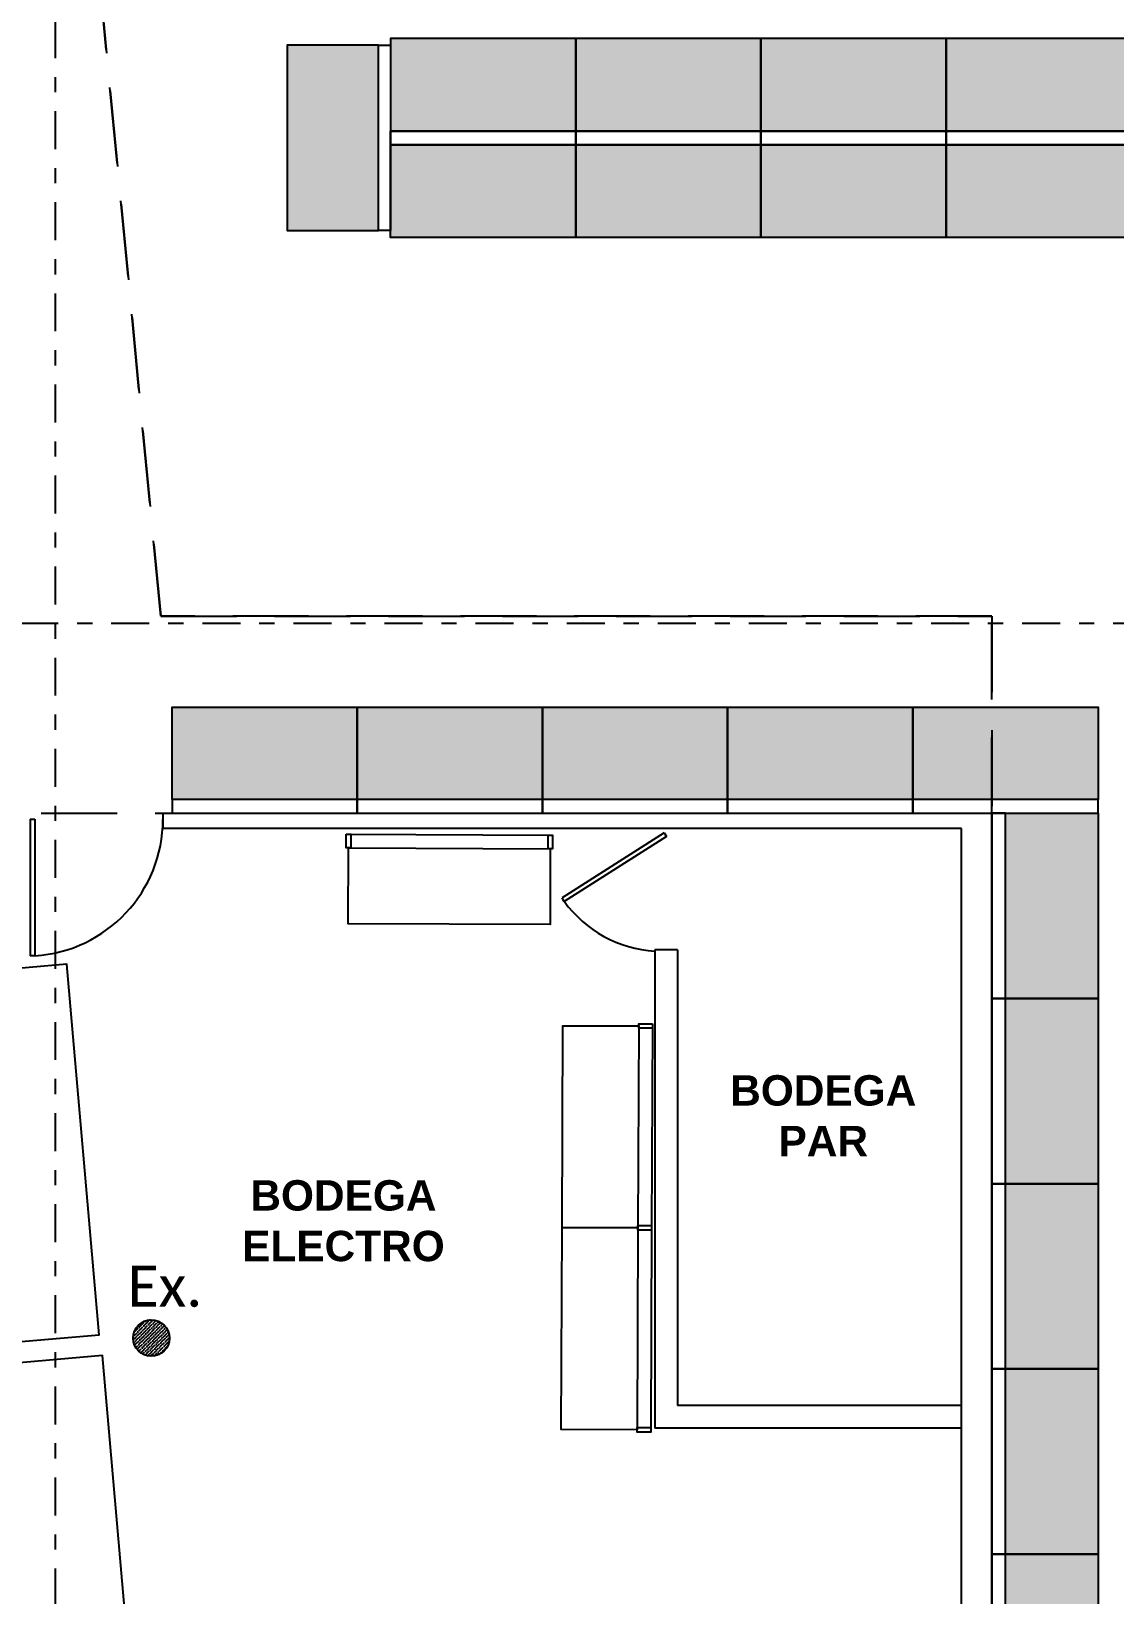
# Model space of a CAD drawing. Header units: millimetres. Extents: x 340 to 1003762, y 22 to 362022.
# Drawn here: x 363.99 to 371.13, y 51.95 to 62.25 of the extents above; entities that cross this region are included whole.
import ezdxf
from ezdxf.xclip import XClip

# ---------------------------------------------------------------- set-up
doc = ezdxf.new("R2010")
doc.units = ezdxf.units.MM
doc.header["$XCLIPFRAME"] = 0
doc.linetypes.add('LSBB_P_002 - PLANTA 1° NIVEL SALA DE VENTAS$0$DASHDOT2', pattern=[0.5, 0.25, -0.125, 0, -0.125])
doc.linetypes.add('LSBB_P_002 - PLANTA 1° NIVEL SALA DE VENTAS$0$HIDDEN', pattern=[0.375, 0.25, -0.125])
for name, color, linetype in [('LSBB_P_002 - PLANTA 1° NIVEL SALA DE VENTAS$0$04', 3, 'Continuous'), ('LSBB_P_002 - PLANTA 1° NIVEL SALA DE VENTAS$0$A-GONDOLAS', 1, 'Continuous'), ('LSBB_P_002 - PLANTA 1° NIVEL SALA DE VENTAS$0$A-LAYOUT', 7, 'Continuous'), ('LSBB_P_002 - PLANTA 1° NIVEL SALA DE VENTAS$0$A-SALA-HATCH-ELECTRO', 154, 'Continuous'), ('LSBB_P_002 - PLANTA 1° NIVEL SALA DE VENTAS$0$CENEFA', 6, 'LSBB_P_002 - PLANTA 1° NIVEL SALA DE VENTAS$0$HIDDEN'), ('LSBB_P_002 - PLANTA 1° NIVEL SALA DE VENTAS$0$COTAS-INT', 4, 'Continuous'), ('LSBB_P_002 - PLANTA 1° NIVEL SALA DE VENTAS$0$EJES', 8, 'LSBB_P_002 - PLANTA 1° NIVEL SALA DE VENTAS$0$DASHDOT2'), ('LSBB_P_002 - PLANTA 1° NIVEL SALA DE VENTAS$0$ESCALERAS', 8, 'Continuous'), ('LSBB_P_002 - PLANTA 1° NIVEL SALA DE VENTAS$0$LA FORTEZZA GONDOLA', 4, 'Continuous'), ('LSBB_P_002 - PLANTA 1° NIVEL SALA DE VENTAS$0$N- EXTINTOR O RH', 1, 'Continuous'), ('LSBB_P_002 - PLANTA 1° NIVEL SALA DE VENTAS$0$RACKS BODEGAS', 2, 'Continuous'), ('LSBB_P_002 - PLANTA 1° NIVEL SALA DE VENTAS$0$SE CONSTRUYE', 3, 'Continuous'), ('LSBB_P_002 - PLANTA 1° NIVEL SALA DE VENTAS$0$TAB-WC', 2, 'Continuous'), ('LSBB_P_002 - PLANTA 1° NIVEL SALA DE VENTAS$0$TEXTOS RECINTO', 7, 'Continuous'), ('XREF', 7, 'Continuous')]:
    doc.layers.add(name, color=color, linetype=linetype)
doc.styles.add('LSBB_P_002 - PLANTA 1° NIVEL SALA DE VENTAS$0$ARIAL', font='')
doc.styles.add('LSBB_P_002 - PLANTA 1° NIVEL SALA DE VENTAS$0$STANDARD', font='txt')
doc.styles.get('LSBB_P_002 - PLANTA 1° NIVEL SALA DE VENTAS$0$ARIAL').set_extended_font_data('Arial', bold=True)

# ---------------------------------------------------------------- blocks, each defined once
blk = doc.blocks.new('LSBB_P_002 - PLANTA 1° NIVEL SALA DE VENTAS$0$492B')
for p, q in [((0.038, 0), (0.038, 0.03)), ((0.038, 0), (0.038, 0.03)), ((0.038, 0.03), (0.938, 0.03)), ((0.038, 0.03), (0.938, 0.03)), ((0.938, 0.03), (0.938, 0)), ((0.938, 0.03), (0.938, 0)), ((0.038, 0), (0.938, 0)), ((0.038, 0), (0.938, 0))]:
    blk.add_line(p, q)
at = {"layer": 'LSBB_P_002 - PLANTA 1° NIVEL SALA DE VENTAS$0$ESCALERAS'}
blk.add_arc((0.04, -0.026), 0.9, 3.5638, 90, dxfattribs=at)
blk.add_arc((0.04, -0.026), 0.9, 3.5638, 90, dxfattribs=at)
at = {"layer": 'LSBB_P_002 - PLANTA 1° NIVEL SALA DE VENTAS$0$TAB-WC'}
blk.add_line((0, 0.874), (0.04, 0.874), dxfattribs=at)
blk.add_line((0, 0.874), (0.04, 0.874), dxfattribs=at)
blk = doc.blocks.new('LSBB_P_002 - PLANTA 1° NIVEL SALA DE VENTAS$0$REF-LAYOUT N+0.00 E 03$0$G. 122 X 60')
h = blk.add_hatch(color=256)
h.dxf.hatch_style = 1
h.paths.add_polyline_path([(-0.005, 0), (0.595, 0), (0.595, 1.22), (-0.005, 1.22)])
at = {"layer": 'LSBB_P_002 - PLANTA 1° NIVEL SALA DE VENTAS$0$A-GONDOLAS'}
for points in [[(-0.005, 0), (-0.085, 0), (-0.085, 1.22), (-0.005, 1.22)], [(-0.005, 0), (0.595, 0), (0.595, 1.22), (-0.005, 1.22)]]:
    blk.add_lwpolyline(points, close=True, dxfattribs=at)
blk = doc.blocks.new('LSBB_P_002 - PLANTA 1° NIVEL SALA DE VENTAS$0$REF-LAYOUT N+0.00 E 03$0$G. 122x61')
h = blk.add_hatch(color=256)
h.dxf.hatch_style = 1
h.paths.add_polyline_path([(0, 0), (0, -61), (122, -61), (122, 0)])
at = {"layer": 'LSBB_P_002 - PLANTA 1° NIVEL SALA DE VENTAS$0$A-GONDOLAS'}
for points in [[(0, 0), (0, 9), (122, 9), (122, 0)], [(0, 0), (0, -61), (122, -61), (122, 0)]]:
    blk.add_lwpolyline(points, close=True, dxfattribs=at)
blk = doc.blocks.new('LSBB_P_002 - PLANTA 1° NIVEL SALA DE VENTAS$0$SVLY')
at = {"layer": 'LSBB_P_002 - PLANTA 1° NIVEL SALA DE VENTAS$0$CENEFA', "color": 7, "ltscale": 2}
blk.add_lwpolyline([(977.853, 296.926), (978.221, 293.099), (980.135, 273.214), (985.609, 273.214), (985.609, 263.416), (994.994, 263.416), (994.994, 296.926), (977.853, 296.926), (977.853, 296.926)], dxfattribs=at)
at = {"layer": 'LSBB_P_002 - PLANTA 1° NIVEL SALA DE VENTAS$0$COTAS-INT', "color": 3}
blk.add_line((985.609, 264.936), (985.609, 271.916), dxfattribs=at)
blk.add_line((985.609, 264.936), (985.609, 271.916), dxfattribs=at)
at = {"layer": 'LSBB_P_002 - PLANTA 1° NIVEL SALA DE VENTAS$0$A-SALA-HATCH-ELECTRO', "rotation": 180}
blk.add_blockref('LSBB_P_002 - PLANTA 1° NIVEL SALA DE VENTAS$0$REF-LAYOUT N+0.00 E 03$0$G. 122 X 60', (981.563, 276.975), dxfattribs=at)
at = {"layer": 'LSBB_P_002 - PLANTA 1° NIVEL SALA DE VENTAS$0$A-SALA-HATCH-ELECTRO', "yscale": 0.01, "zscale": 0.01}
for p, xscale, rotation in [((982.868, 276.41), 0.01, 180), ((984.088, 276.41), 0.01, 180), ((985.308, 276.41), 0.01, 180), ((986.528, 276.41), 0.01, 180), ((980.209, 272.006), -0.01, 180), ((981.429, 272.006), -0.01, 180), ((982.649, 272.006), -0.01, 180), ((983.869, 272.006), -0.01, 180), ((985.089, 272.006), -0.01, 180), ((985.699, 271.916), -0.01, 90), ((985.699, 270.696), -0.01, 90), ((985.699, 269.476), -0.01, 90), ((985.699, 268.256), -0.01, 90), ((985.699, 267.036), -0.01, 90)]:
    blk.add_blockref('LSBB_P_002 - PLANTA 1° NIVEL SALA DE VENTAS$0$REF-LAYOUT N+0.00 E 03$0$G. 122x61', p, dxfattribs=dict(at, xscale=xscale, rotation=rotation))
at = {"layer": 'LSBB_P_002 - PLANTA 1° NIVEL SALA DE VENTAS$0$A-SALA-HATCH-ELECTRO', "xscale": -0.01, "yscale": 0.01, "zscale": 0.01}
for p in [(982.868, 276.32), (984.088, 276.32), (985.308, 276.32), (986.528, 276.32)]:
    blk.add_blockref('LSBB_P_002 - PLANTA 1° NIVEL SALA DE VENTAS$0$REF-LAYOUT N+0.00 E 03$0$G. 122x61', p, dxfattribs=at)
blk = doc.blocks.new('LSBB_P_002 - PLANTA 1° NIVEL SALA DE VENTAS$0$A$C733336A8')
at = {"layer": 'LSBB_P_002 - PLANTA 1° NIVEL SALA DE VENTAS$0$N- EXTINTOR O RH', "linetype": 'ByBlock'}
h = blk.add_hatch(dxfattribs=at)
h.set_pattern_fill('ANSI36,_I', color=256, scale=0.126, style=2)
h.set_pattern_definition([(45, (8652.443333, -21254.299438), (0.008352698853, 0.03062656246), [0.039375, -0.007875, 0, -0.007875])])
edge = h.paths.add_edge_path()
edge.add_arc((0.172, 0.12), 0.12, 0, 360)
at = {"layer": 'LSBB_P_002 - PLANTA 1° NIVEL SALA DE VENTAS$0$N- EXTINTOR O RH'}
blk.add_circle((0.172, 0.12), 0.12, dxfattribs=at)
at = {"layer": 'LSBB_P_002 - PLANTA 1° NIVEL SALA DE VENTAS$0$N- EXTINTOR O RH', "insert": (0.262, 0.46), "char_height": 0.27, "width": 6.00887, "attachment_point": 5, "style": 'LSBB_P_002 - PLANTA 1° NIVEL SALA DE VENTAS$0$STANDARD'}
blk.add_mtext('{\\fCalibri|b0|i0|c0|p34;Ex.}', dxfattribs=at)
blk = doc.blocks.new('LSBB_P_002 - PLANTA 1° NIVEL SALA DE VENTAS$0$EXTINTORES EXISTENTES')
at = {"layer": 'LSBB_P_002 - PLANTA 1° NIVEL SALA DE VENTAS$0$N- EXTINTOR O RH', "color": 20}
blk.add_blockref('LSBB_P_002 - PLANTA 1° NIVEL SALA DE VENTAS$0$A$C733336A8', (779.82, 268.336), dxfattribs=at)
blk = doc.blocks.new('LSBB_P_002 - PLANTA 1° NIVEL SALA DE VENTAS', base_point=(223.57, 14.22))
at = {"layer": 'LSBB_P_002 - PLANTA 1° NIVEL SALA DE VENTAS$0$04'}
for p, q in [((783.451, 271.787), (782.778, 271.359)), ((783.451, 271.787), (782.778, 271.359)), ((783.466, 271.764), (782.792, 271.336)), ((783.466, 271.764), (782.792, 271.336)), ((783.451, 271.787), (783.466, 271.764)), ((783.451, 271.787), (783.466, 271.764)), ((782.792, 271.336), (782.778, 271.359)), ((782.792, 271.336), (782.778, 271.359))]:
    blk.add_line(p, q, dxfattribs=at)
at = {"layer": 'LSBB_P_002 - PLANTA 1° NIVEL SALA DE VENTAS$0$CENEFA', "color": 7, "ltscale": 2}
for p, q in [((780.135, 273.214), (777.853, 296.926)), ((785.609, 273.214), (780.135, 273.214)), ((785.609, 271.916), (785.609, 273.214)), ((778.598, 271.916), (785.609, 271.916))]:
    blk.add_line(p, q, dxfattribs=at)
blk.add_lwpolyline([(777.853, 296.926), (778.221, 293.099), (780.135, 273.214), (785.609, 273.214), (785.609, 263.416), (794.994, 263.416), (794.994, 296.926), (777.853, 296.926), (777.853, 296.926)], dxfattribs=at)
at = {"layer": 'LSBB_P_002 - PLANTA 1° NIVEL SALA DE VENTAS$0$COTAS-INT', "color": 7}
for p in [(780.149, 271.916), (785.229, 271.816)]:
    blk.add_line(p, (780.149, 271.816), dxfattribs=at)
at = {"layer": 'LSBB_P_002 - PLANTA 1° NIVEL SALA DE VENTAS$0$COTAS-INT', "color": 3}
for p, q in [((780.149, 271.916), (780.149, 271.816)), ((785.609, 264.936), (785.609, 271.916)), ((785.409, 271.816), (780.149, 271.816)), ((785.409, 264.936), (785.409, 271.816)), ((783.539, 271.016), (783.389, 271.016))]:
    blk.add_line(p, q, dxfattribs=at)
at = {"layer": 'LSBB_P_002 - PLANTA 1° NIVEL SALA DE VENTAS$0$EJES'}
for p, q in [((779.439, 309.541), (779.439, 242.519)), ((877.859, 273.166), (769.057, 273.166))]:
    blk.add_line(p, q, dxfattribs=at)
at = {"layer": 'LSBB_P_002 - PLANTA 1° NIVEL SALA DE VENTAS$0$ESCALERAS'}
blk.add_arc((783.438, 271.805), 0.798, 215.9799, 266.5033, dxfattribs=at)
blk.add_arc((783.438, 271.805), 0.798, 215.9799, 266.5033, dxfattribs=at)
at = {"layer": 'LSBB_P_002 - PLANTA 1° NIVEL SALA DE VENTAS$0$LA FORTEZZA GONDOLA'}
for p, q in [((783.373, 270.515), (783.368, 269.185)), ((783.368, 269.185), (783.362, 267.855))]:
    blk.add_line(p, q, dxfattribs=at)
at = {"layer": 'LSBB_P_002 - PLANTA 1° NIVEL SALA DE VENTAS$0$RACKS BODEGAS'}
blk.add_line((781.371, 271.779), (782.701, 271.773), dxfattribs=at)
for points in [[(781.356, 271.779), (781.386, 271.779), (781.386, 271.689), (781.356, 271.689)], [(781.371, 271.689), (782.701, 271.683), (782.699, 271.183), (781.369, 271.189)], [(782.686, 271.773), (782.716, 271.773), (782.716, 271.683), (782.686, 271.683)], [(782.686, 271.773), (782.716, 271.773), (782.716, 271.683), (782.686, 271.683)], [(778.769, 270.856), (778.983, 268.416), (779.73, 268.481), (779.516, 270.922)], [(783.283, 270.515), (783.278, 269.185), (782.778, 269.187), (782.783, 270.517)], [(783.373, 270.53), (783.373, 270.5), (783.283, 270.5), (783.283, 270.53)], [(783.278, 269.185), (783.272, 267.855), (782.772, 267.857), (782.778, 269.187)], [(783.368, 269.2), (783.368, 269.17), (783.278, 269.17), (783.278, 269.2)], [(783.368, 269.2), (783.368, 269.17), (783.278, 269.17), (783.278, 269.2)], [(779.003, 268.279), (779.218, 265.839), (779.965, 265.904), (779.75, 268.345)], [(783.362, 267.87), (783.362, 267.84), (783.272, 267.84), (783.272, 267.87)]]:
    blk.add_lwpolyline(points, close=True, dxfattribs=at)
at = {"layer": 'LSBB_P_002 - PLANTA 1° NIVEL SALA DE VENTAS$0$SE CONSTRUYE'}
for p, q in [((783.389, 271.016), (783.389, 267.866)), ((783.539, 271.016), (783.539, 268.016)), ((785.409, 268.016), (783.539, 268.016)), ((785.409, 267.866), (783.389, 267.866))]:
    blk.add_line(p, q, dxfattribs=at)
at = {"layer": 'LSBB_P_002 - PLANTA 1° NIVEL SALA DE VENTAS$0$04', "rotation": 270}
blk.add_blockref('LSBB_P_002 - PLANTA 1° NIVEL SALA DE VENTAS$0$492B', (779.275, 271.916), dxfattribs=at)
blk.add_blockref('LSBB_P_002 - PLANTA 1° NIVEL SALA DE VENTAS$0$492B', (779.275, 271.916), dxfattribs=at)
at = {"layer": 'LSBB_P_002 - PLANTA 1° NIVEL SALA DE VENTAS$0$A-LAYOUT', "color": 1}
blk.add_blockref('LSBB_P_002 - PLANTA 1° NIVEL SALA DE VENTAS$0$SVLY', (-200, 0), dxfattribs=at)
at = {"layer": 'LSBB_P_002 - PLANTA 1° NIVEL SALA DE VENTAS$0$N- EXTINTOR O RH'}
blk.add_blockref('LSBB_P_002 - PLANTA 1° NIVEL SALA DE VENTAS$0$EXTINTORES EXISTENTES', (0.08, 0.003), dxfattribs=at)
at = {"layer": 'LSBB_P_002 - PLANTA 1° NIVEL SALA DE VENTAS$0$TEXTOS RECINTO', "char_height": 0.2, "width": 3.20204, "attachment_point": 5, "style": 'LSBB_P_002 - PLANTA 1° NIVEL SALA DE VENTAS$0$ARIAL'}
for s, insert in [('\\A1;BODEGA \\PPAR', (784.499, 269.924)), ('\\A1;BODEGA \\PELECTRO', (781.338, 269.231))]:
    blk.add_mtext(s, dxfattribs=dict(at, insert=insert))

msp = doc.modelspace()

# ---------------------------------------------------------------- block references
at = {"layer": 'XREF'}
ref = msp.add_blockref('LSBB_P_002 - PLANTA 1° NIVEL SALA DE VENTAS', (-191.719, -200.6), dxfattribs=at)
XClip(ref).set_block_clipping_path([(755.454857474, 236.6800249606), (887.3150098981, 333.6713636781)])

doc.saveas('drawing.dxf')
